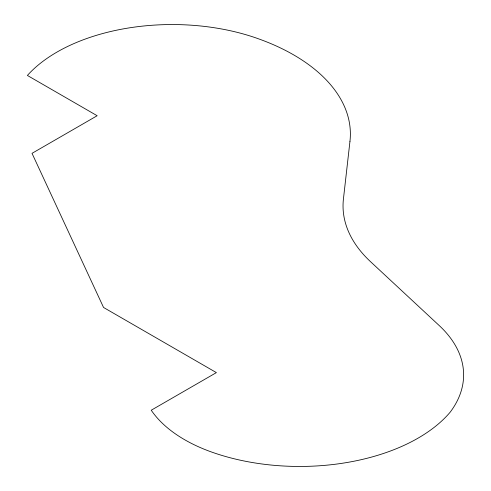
<?xml version="1.0" encoding="UTF-8"?>
<svg xmlns="http://www.w3.org/2000/svg" width="491" height="491" viewBox="0 0 491 491"><rect width="100%" height="100%" fill="white"/><g stroke="black" fill="none" stroke-linecap="round" stroke-linejoin="round"><path stroke-width="0.74" d="M349.966 141.291L343.43 199.015A183.315 105.835 0 0 0 370.607 261.746L439.273 325.601A161.864 93.45 0 0 1 450.192 412.158A167.572 96.745 0 0 1 212.529 452.364A148.847 85.937 0 0 1 151.24 410.218L216.384 372.614L103.552 307.47L32.019 153.339L97.163 115.729L27.392 75.448A163.012 94.112 0 0 1 259.144 39.047A193.804 111.893 0 0 1 349.966 141.291"/></g></svg>
